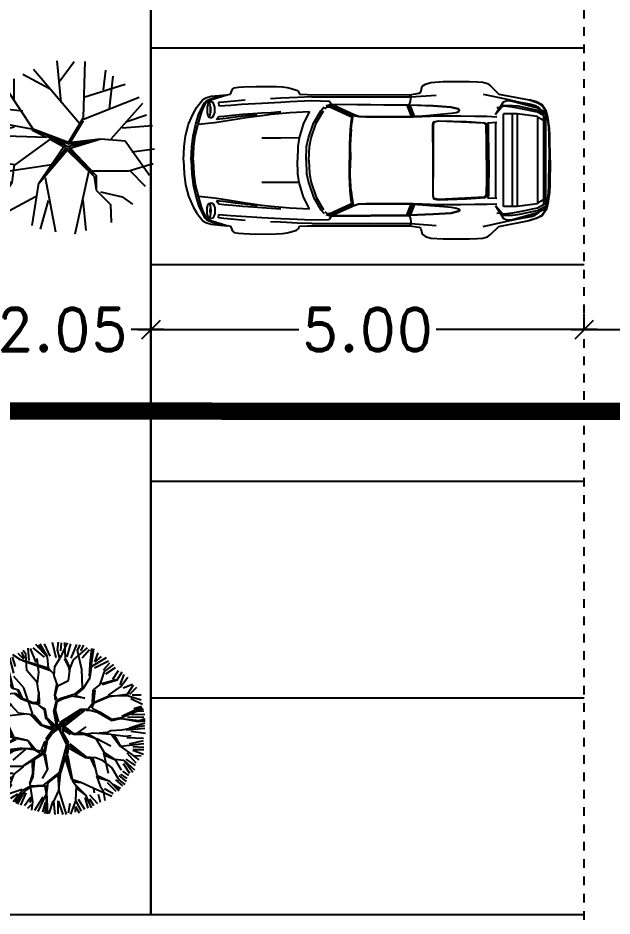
# Model space of a CAD drawing. Header units: millimetres. Extents: x 1590 to 1932, y -48 to 167.
# Drawn here: x 1666.25 to 1673.11, y 62.83 to 73.19 of the extents above; entities that cross this region are included whole.
import ezdxf

# ---------------------------------------------------------------- set-up
doc = ezdxf.new("R2010")
doc.units = ezdxf.units.MM
doc.header["$LTSCALE"] = 0.1
doc.header["$MEASUREMENT"] = 0
doc.header["$PDMODE"] = 35
doc.header["$PDSIZE"] = 0.75
doc.linetypes.add('DASHED', pattern=[0.75, 0.5, -0.25])
doc.layers.get('0').update_dxf_attribs({"linetype": 'CONTINUOUS'})
doc.layers.get('DEFPOINTS').update_dxf_attribs({"linetype": 'CONTINUOUS'})
for name, color, linetype in [('C-PRKG-CARS', 1, 'CONTINUOUS'), ('CableadoSWACCESO', 26, 'CONTINUOUS'), ('CALLES', 3, 'CONTINUOUS'), ('L-SITE-TREE', 6, 'CONTINUOUS'), ('PARED', 4, 'CONTINUOUS'), ('PAREDES', 3, 'CONTINUOUS')]:
    doc.layers.add(name, color=color, linetype=linetype)
doc.styles.add('ROMAND', font='romand.shx')
doc.dimstyles.new('URBA', dxfattribs={"dimtxt": 20, "dimasz": 0.5, "dimexe": 1.25, "dimexo": 0.63, "dimgap": 0.63, "dimtad": 0, "dimtih": 1, "dimtoh": 1, "dimzin": 1, "dimdsep": 46, "dimtxsty": 'ROMAND', "dimcen": 2.5, "dimclrd": 1, "dimclre": 1, "dimclrt": 3, "dimadec": 0, "dimazin": 0, "dimtfac": 1, "dimtmove": 0, "dimatfit": 3, "dimfxl": 1, "dimtvp": 1, "dimtolj": 1, "dimtzin": 1, "dimarcsym": 0})

# ---------------------------------------------------------------- blocks, each defined once
blk = doc.blocks.new('02PCAR09')
at = {"color": 0, "linetype": 'ByBlock'}
for p, q in [((-139.39, 33.77), (-143.26, 30.05)), ((-138.14, 34.83), (-139.39, 33.77)), ((-136.04, 35.43), (-138.14, 34.83)), ((-133.57, 35.58), (-136.04, 35.43)), ((-129.86, 35.7), (-133.57, 35.58)), ((-117.88, 35.7), (-129.86, 35.7)), ((-112.33, 35.34), (-117.88, 35.7)), ((-109.85, 34.59), (-112.33, 35.34)), ((-108.47, 33.6), (-109.85, 34.59)), ((-107.73, 30.95), (-108.47, 33.6)), ((-47.09, 33.02), (-48.85, 32.53)), ((-44.85, 33.29), (-47.09, 33.02)), ((-42.26, 33.45), (-44.85, 33.29)), ((-32.75, 33.53), (-42.26, 33.45)), ((-27.18, 33.31), (-32.75, 33.53)), ((-24.96, 33.14), (-27.18, 33.31)), ((-22.98, 32.83), (-24.96, 33.14)), ((-22.13, 32.24), (-22.98, 32.83)), ((-143.26, 30.05), (-157.04, 27.42)), ((-136.16, 30.07), (-146.25, 27.9)), ((-103.18, 28.82), (-114.79, 29.59)), ((-107, 30.43), (-107.73, 30.95)), ((-102.8, 29.76), (-107, 30.43)), ((-103.18, 28.82), (-102.8, 29.76)), ((-58.2, 28.79), (-103.18, 28.82)), ((-103.18, 28.09), (-103.18, 28.82)), ((-56.22, 29.83), (-102.8, 29.76)), ((-58.2, 28.77), (-51.78, 28.55)), ((-52.64, 29.95), (-56.22, 29.83)), ((-52.16, 31.23), (-52.64, 29.95)), ((-51.29, 31.76), (-52.16, 31.23)), ((-48.85, 32.53), (-51.29, 31.76)), ((-21.22, 30), (-22.13, 32.24)), ((-19.65, 29.66), (-21.22, 30)), ((-12.48, 29.04), (-19.65, 29.78)), ((-12.79, 27.56), (-19.65, 29.66)), ((-13.04, 28.18), (-17.96, 29.55)), ((-10.14, 28.29), (-12.48, 29.04)), ((-164.79, 22.49), (-162.98, 25.22)), ((-162.81, 24.98), (-164.42, 22.49)), ((-162.98, 25.22), (-160.29, 26.5)), ((-160.49, 26.23), (-162.81, 24.98)), ((-159.78, 24.91), (-161.5, 23.73)), ((-149.39, 26.87), (-160.88, 23.8)), ((-151.85, 24.65), (-160.77, 22.81)), ((-157.04, 27.42), (-160.49, 26.23)), ((-160.29, 26.5), (-157.04, 27.42)), ((-157.91, 25.53), (-159.78, 24.91)), ((-157.91, 25.01), (-159.78, 24.24)), ((-152.81, 26.43), (-157.91, 25.53)), ((-153.83, 25.85), (-157.91, 25.01)), ((-153.47, 26.28), (-153.83, 25.85)), ((-146.25, 27.9), (-152.81, 26.43)), ((-149.51, 24.91), (-151.85, 24.65)), ((-145.43, 25.03), (-149.51, 24.91)), ((-149.51, 24.04), (-145.43, 24.53)), ((-147.04, 27.13), (-149.39, 26.87)), ((-145.43, 26.52), (-147.04, 27.13)), ((-141.73, 20.71), (-145.43, 26.52)), ((-145.43, 25.03), (-141.73, 20.73)), ((-145.43, 24.53), (-145.43, 25.03)), ((-121.6, 24.01), (-113.44, 24.57)), ((-121.58, 24.14), (-113.44, 24.69)), ((-113.44, 24.69), (-102.68, 25.08)), ((-113.44, 24.57), (-102.68, 24.96)), ((-104.9, 20.03), (-102.9, 24.96)), ((-104.22, 19.99), (-102.17, 24.96)), ((-101.45, 24.96), (-103.47, 19.98)), ((-103.06, 26.7), (-103.18, 28.09)), ((-102.68, 25.44), (-103.06, 26.7)), ((-67.1, 25.44), (-102.68, 25.06)), ((-102.68, 25.08), (-102.68, 25.44)), ((-102.68, 24.94), (-67.65, 25.32)), ((-102.68, 25.06), (-102.68, 24.94)), ((-77.45, 20.66), (-68.24, 24.88)), ((-67.39, 24.89), (-76.59, 20.66)), ((-76.17, 20.52), (-66.86, 24.77)), ((-66.42, 25.2), (-67.39, 24.89)), ((-67.1, 25.46), (-66.11, 26.89)), ((-67.1, 25.54), (-67.1, 25.54)), ((-64.81, 24.72), (-67.1, 25.46)), ((-66.86, 24.77), (-65.78, 24.81)), ((-58.32, 27.06), (-66.11, 26.89)), ((-65.78, 24.81), (-64.81, 24.72)), ((-48.2, 26.63), (-58.32, 27.06)), ((-51.78, 28.55), (-44.15, 28.14)), ((-44.15, 26.41), (-48.2, 26.63)), ((-44.15, 28.14), (-39.54, 27.93)), ((-35.6, 25.95), (-44.15, 26.41)), ((-26.33, 25.46), (-35.6, 25.95)), ((-28.03, 27.35), (-18.29, 26.45)), ((-21.41, 25.08), (-26.33, 25.46)), ((-16.03, 24.72), (-21.41, 25.08)), ((-18.29, 26.45), (-15.88, 26.19)), ((-15.88, 26.19), (-16.03, 24.72)), ((-14.12, 24.14), (-13.76, 25.41)), ((-13.76, 25.41), (-13.28, 26.26)), ((-13.28, 26.26), (-12.67, 26.55)), ((-10.59, 27.09), (-13.04, 28.18)), ((-10.26, 26.19), (-12.79, 27.56)), ((-12.67, 26.55), (-11.49, 26.19)), ((-12.22, 24.26), (-12.07, 25.22)), ((-12.07, 25.22), (-11.81, 25.93)), ((-11.81, 25.93), (-11.49, 26.19)), ((-11.49, 26.19), (-11.18, 25.93)), ((-11.18, 25.93), (-10.93, 25.22)), ((-10.93, 25.22), (-10.74, 24.13)), ((-9.43, 26.13), (-10.59, 27.09)), ((-8.9, 23.63), (-10.26, 26.19)), ((-8.78, 27.56), (-10.14, 28.29)), ((-6.9, 21.08), (-9.43, 26.13)), ((-5.94, 24.09), (-8.78, 27.56)), ((-165.56, 19.69), (-164.79, 22.49)), ((-164.42, 22.49), (-165.19, 19.69)), ((-163.6, 22.32), (-164.59, 21.21)), ((-163.6, 21.32), (-164.59, 20.71)), ((-164.59, -21.21), (-164.59, 21.21)), ((-160.88, 23.8), (-163.6, 22.32)), ((-160.77, 22.81), (-163.6, 21.32)), ((-163.6, 20.33), (-160.77, 21.82)), ((-161.5, 23.73), (-161.74, 23.33)), ((-160.77, 21.82), (-151.85, 23.66)), ((-160.77, 19.82), (-151.61, 21.07)), ((-159.78, 24.24), (-160.17, 23.99)), ((-151.85, 23.66), (-149.51, 24.04)), ((-151.61, 21.07), (-151.61, -21.07)), ((-151.61, 21.07), (-145.43, 21.07)), ((-149.26, 21.07), (-149.26, -21.19)), ((-145.43, -21.07), (-145.43, 21.07)), ((-142.39, 24.02), (-143.85, 23.95)), ((-125.42, 22.45), (-125.37, 22.96)), ((-125.08, 22.11), (-125.42, 22.45)), ((-125.37, 22.96), (-124.86, 23.34)), ((-125.15, 22.43), (-125.13, 22.84)), ((-124.89, 22.11), (-125.15, 22.43)), ((-125.13, 22.84), (-124.69, 23.22)), ((-124.01, 21.73), (-125.08, 22.11)), ((-123.84, 21.73), (-124.89, 22.11)), ((-124.86, 23.34), (-121.58, 24.14)), ((-124.69, 23.22), (-121.6, 24.01)), ((-121.62, 21.38), (-124.01, 21.73)), ((-121.62, 21.38), (-123.84, 21.73)), ((-118.22, 21.03), (-121.62, 21.38)), ((-112.19, 20.51), (-118.22, 21.03)), ((-108.37, 20.23), (-112.19, 20.51)), ((-78.74, 20.2), (-77.45, 20.66)), ((-77.21, 20.44), (-77.89, 20.2)), ((-76.59, 20.66), (-77.21, 20.44)), ((-76.71, 20.25), (-76.17, 20.52)), ((-66.4, 24.24), (-75.65, 20.03)), ((-65.14, 24.16), (-66.4, 24.24)), ((-64.13, 23.29), (-65.14, 24.16)), ((-62.4, 22.49), (-63.89, 24.21)), ((-60.22, 16.82), (-63.6, 22.49)), ((-58.97, 16.82), (-62.4, 22.49)), ((-57.13, 22.11), (-54.53, 16.8)), ((-48.2, 21.63), (-57.13, 22.11)), ((-39.78, 20.85), (-48.2, 21.63)), ((-39.78, 21.75), (-44.12, 22.11)), ((-35.6, 21.46), (-39.78, 21.75)), ((-35.6, 20.37), (-39.78, 20.85)), ((-31.38, 21.21), (-35.6, 21.46)), ((-33.48, 20.69), (-27.45, 19.99)), ((-26.79, 20.88), (-31.38, 21.21)), ((-22.2, 20.45), (-26.79, 20.88)), ((-18.2, 20.06), (-22.2, 20.45)), ((-14.22, 22.91), (-14.12, 24.14)), ((-14.12, 21.68), (-14.22, 22.91)), ((-13.76, 20.44), (-14.12, 21.68)), ((-13.28, 19.65), (-13.76, 20.44)), ((-12.31, 22.86), (-12.22, 24.26)), ((-12.24, 21.56), (-12.31, 22.86)), ((-12.04, 22.86), (-12.24, 21.56)), ((-12.07, 20.57), (-12.24, 21.58)), ((-12.22, 24.26), (-12.04, 22.86)), ((-11.81, 19.84), (-12.07, 20.57)), ((-10.93, 20.51), (-11.18, 19.81)), ((-10.74, 21.58), (-10.93, 20.51)), ((-10.74, 24.13), (-10.69, 22.86)), ((-10.69, 22.86), (-10.74, 21.58)), ((-7.91, 21.15), (-8.9, 23.63)), ((-6.56, 16.32), (-7.91, 21.15)), ((-5.57, 16.32), (-6.9, 21.08)), ((-4.27, 21.14), (-5.94, 24.09)), ((-2.17, 16.31), (-4.27, 21.14)), ((-166.21, 14.44), (-165.56, 19.69)), ((-165.19, 19.69), (-165.8, 14.82)), ((-163.6, 20.33), (-163.6, -20.33)), ((-163.6, 18.05), (-160.88, 19.53)), ((-160.77, 19.82), (-160.77, -19.82)), ((-137.77, 19.96), (-142.39, 19.75)), ((-138.14, 17.06), (-142.38, 17.26)), ((-141.73, 17.26), (-141.73, -17.16)), ((-138.57, 15.9), (-138.14, 17.06)), ((-137.51, 16.58), (-137.9, 15.9)), ((-132.34, 20.03), (-137.77, 19.96)), ((-136.98, 17.01), (-137.51, 16.58)), ((-137.48, 15.78), (-137.08, 16.44)), ((-137.08, 16.44), (-136.55, 16.78)), ((-128.55, 17.52), (-136.98, 17.01)), ((-136.55, 16.78), (-115.95, 17.82)), ((-126.04, 20.1), (-132.34, 20.03)), ((-115.76, 17.94), (-128.55, 17.52)), ((-115.78, 20.11), (-126.04, 20.1)), ((-115.95, 17.82), (-113.73, 17.36)), ((-108.37, 19.87), (-115.78, 20.11)), ((-113.56, 17.48), (-115.76, 17.94)), ((-113.73, 17.36), (-113.35, 15.95)), ((-113.2, 16.07), (-113.56, 17.48)), ((-104.22, 19.99), (-108.37, 20.23)), ((-104.27, 19.73), (-108.37, 19.87)), ((-99.56, 19.65), (-104.27, 19.73)), ((-99.52, 19.84), (-104.22, 19.99)), ((-87.11, 19.64), (-99.56, 19.65)), ((-87.11, 19.87), (-99.52, 19.84)), ((-82.86, 19.87), (-87.11, 19.87)), ((-82.86, 19.72), (-87.11, 19.64)), ((-79.67, 19.98), (-82.86, 19.87)), ((-79.63, 19.86), (-82.86, 19.72)), ((-79.67, 19.96), (-78.74, 20.2)), ((-77.89, 20.2), (-79.63, 19.86)), ((-76.95, 19.52), (-76.71, 20.25)), ((-76.73, 18.37), (-76.95, 19.52)), ((-76.42, 16.82), (-76.73, 18.37)), ((-76.22, 19.69), (-76.44, 19.24)), ((-76.44, 19.24), (-76.15, 18.22)), ((-76.1, 14.07), (-76.42, 16.82)), ((-75.65, 20.03), (-76.22, 19.69)), ((-76.15, 18.22), (-75.93, 16.82)), ((-75.93, 16.82), (-75.72, 13.98)), ((-60.22, 16.82), (-60.22, 16.82)), ((-58, 10.14), (-60.22, 16.82)), ((-56.75, 10.14), (-58.97, 16.82)), ((-54.53, 16.8), (-52.55, 10.14)), ((-28.21, 19.38), (-35.6, 20.37)), ((-24.62, 18.78), (-28.21, 19.38)), ((-27.45, 19.99), (-23.36, 19.5)), ((-17.01, 17.6), (-24.62, 18.78)), ((-23.36, 19.5), (-19.12, 18.97)), ((-19.12, 18.97), (-14.89, 18.51)), ((-16, 19.87), (-18.2, 20.06)), ((-13.95, 17.11), (-17.01, 17.6)), ((-14.89, 18.51), (-16, 19.87)), ((-6.56, 16.32), (-13.95, 17.11)), ((-12.67, 19.33), (-13.28, 19.65)), ((-11.49, 19.6), (-12.67, 19.33)), ((-11.49, 19.6), (-11.81, 19.84)), ((-11.18, 19.81), (-11.49, 19.6)), ((-5.26, 11.13), (-6.56, 16.32)), ((-4.27, 11.13), (-5.57, 16.32)), ((-166.35, 11.22), (-166.21, 14.44)), ((-165.8, 14.82), (-165.94, 11.59)), ((-138.66, 0), (-138.57, 15.9)), ((-137.9, 15.9), (-138.04, 8.28)), ((-137.56, 8.16), (-137.48, 15.78)), ((-113.4, -0.02), (-113.2, 16.07)), ((-113.35, 15.95), (-113.4, 0.02)), ((-76.1, 14.07), (-75.74, 7.15)), ((-75.72, 13.98), (-75.43, 7.15)), ((-0.87, 11.13), (-2.17, 16.31)), ((-166.57, 0.02), (-166.35, 11.22)), ((-165.94, 11.59), (-166.08, 0)), ((-138.04, 8.28), (-138.04, 0)), ((-137.56, 0), (-137.56, 8.16)), ((-57.13, 6.18), (-58, 10.14)), ((-55.9, 6.18), (-56.75, 10.14)), ((-52.55, 10.14), (-44.12, 10.09)), ((-52.55, 10.14), (-51.92, 6.18)), ((-44.12, 10.09), (-35.6, 10.09)), ((-4.7, 6.2), (-5.26, 11.13)), ((-3.7, 6.2), (-4.27, 11.13)), ((-0.31, 6.18), (-0.87, 11.13)), ((-75.74, 7.15), (-75.77, 0)), ((-75.43, 7.15), (-75.4, 0)), ((-56.89, 0), (-57.13, 6.18)), ((-55.64, 0), (-55.9, 6.18)), ((-51.92, 6.18), (-51.68, 0)), ((-4.39, 0), (-4.7, 6.2)), ((-3.4, 0), (-3.7, 6.2)), ((0, 0), (-0.31, 6.18)), ((-165.94, -11.59), (-166.08, 0)), ((-138.66, 0), (-138.57, -15.9)), ((-138.04, -8.28), (-138.04, 0)), ((-137.56, 0), (-137.56, -8.16)), ((-113.4, 0.02), (-113.2, -16.07)), ((-75.74, -7.15), (-75.77, 0)), ((-75.43, -7.15), (-75.4, 0)), ((-56.89, 0), (-57.13, -6.18)), ((-55.64, 0), (-55.9, -6.18)), ((-51.92, -6.18), (-51.68, 0)), ((-4.39, 0), (-4.7, -6.2)), ((-3.4, 0), (-3.7, -6.2)), ((0, 0), (-0.31, -6.18)), ((-166.57, -0.02), (-166.35, -11.22)), ((-113.35, -15.95), (-113.4, -0.02)), ((-76.1, -14.07), (-75.74, -7.15)), ((-75.72, -13.98), (-75.43, -7.15)), ((-57.13, -6.18), (-58, -10.14)), ((-55.9, -6.18), (-56.75, -10.14)), ((-52.55, -10.14), (-51.92, -6.18)), ((-4.7, -6.2), (-5.26, -11.13)), ((-3.7, -6.2), (-4.27, -11.13)), ((-0.31, -6.18), (-0.87, -11.13)), ((-166.35, -11.22), (-166.21, -14.44)), ((-165.8, -14.82), (-165.94, -11.59)), ((-137.9, -15.9), (-138.04, -8.28)), ((-137.56, -8.16), (-137.48, -15.78)), ((-58, -10.14), (-60.22, -16.82)), ((-56.75, -10.14), (-58.97, -16.82)), ((-54.53, -16.8), (-52.55, -10.14)), ((-52.55, -10.14), (-44.12, -10.09)), ((-44.12, -10.09), (-35.6, -10.09)), ((-5.26, -11.13), (-6.56, -16.32)), ((-4.27, -11.13), (-5.57, -16.32)), ((-0.87, -11.13), (-2.17, -16.31)), ((-166.21, -14.44), (-165.56, -19.69)), ((-165.19, -19.69), (-165.8, -14.82)), ((-138.57, -15.9), (-138.14, -17.06)), ((-137.51, -16.58), (-137.9, -15.9)), ((-137.48, -15.78), (-137.08, -16.44)), ((-113.73, -17.36), (-113.35, -15.95)), ((-113.2, -16.07), (-113.56, -17.48)), ((-76.1, -14.07), (-76.42, -16.82)), ((-75.93, -16.82), (-75.72, -13.98)), ((-2.17, -16.31), (-4.27, -21.14)), ((-165.56, -19.69), (-164.79, -22.49)), ((-164.42, -22.49), (-165.19, -19.69)), ((-163.6, -18.05), (-160.88, -19.53)), ((-163.6, -20.33), (-160.77, -21.82)), ((-160.77, -19.82), (-151.61, -21.07)), ((-137.77, -19.96), (-142.39, -19.75)), ((-138.14, -17.06), (-142.38, -17.26)), ((-132.34, -20.03), (-137.77, -19.96)), ((-136.98, -17.01), (-137.51, -16.58)), ((-137.08, -16.44), (-136.55, -16.78)), ((-128.55, -17.52), (-136.98, -17.01)), ((-136.55, -16.78), (-115.95, -17.82)), ((-126.04, -20.1), (-132.34, -20.03)), ((-115.76, -17.94), (-128.55, -17.52)), ((-115.78, -20.11), (-126.04, -20.1)), ((-115.95, -17.82), (-113.73, -17.36)), ((-108.37, -19.87), (-115.78, -20.11)), ((-113.56, -17.48), (-115.76, -17.94)), ((-108.37, -20.23), (-112.19, -20.51)), ((-104.27, -19.73), (-108.37, -19.87)), ((-104.22, -19.99), (-108.37, -20.23)), ((-104.9, -20.03), (-102.9, -24.96)), ((-99.56, -19.65), (-104.27, -19.73)), ((-99.52, -19.84), (-104.22, -19.99)), ((-104.22, -19.99), (-102.17, -24.96)), ((-101.45, -24.96), (-103.47, -19.98)), ((-87.11, -19.64), (-99.56, -19.65)), ((-87.11, -19.87), (-99.52, -19.84)), ((-82.86, -19.72), (-87.11, -19.64)), ((-82.86, -19.87), (-87.11, -19.87)), ((-79.63, -19.86), (-82.86, -19.72)), ((-79.67, -19.98), (-82.86, -19.87)), ((-79.67, -19.96), (-78.74, -20.2)), ((-77.89, -20.2), (-79.63, -19.86)), ((-78.74, -20.2), (-77.45, -20.66)), ((-77.21, -20.44), (-77.89, -20.2)), ((-76.73, -18.37), (-76.95, -19.52)), ((-76.95, -19.52), (-76.71, -20.25)), ((-76.42, -16.82), (-76.73, -18.37)), ((-76.71, -20.25), (-76.17, -20.52)), ((-76.44, -19.24), (-76.15, -18.22)), ((-76.22, -19.69), (-76.44, -19.24)), ((-75.65, -20.03), (-76.22, -19.69)), ((-76.15, -18.22), (-75.93, -16.82)), ((-66.4, -24.24), (-75.65, -20.03)), ((-60.22, -16.82), (-63.6, -22.49)), ((-58.97, -16.82), (-62.4, -22.49)), ((-60.22, -16.82), (-60.22, -16.82)), ((-57.13, -22.11), (-54.53, -16.8)), ((-35.6, -20.37), (-39.78, -20.85)), ((-28.21, -19.38), (-35.6, -20.37)), ((-33.48, -20.69), (-27.45, -19.99)), ((-24.62, -18.78), (-28.21, -19.38)), ((-27.45, -19.99), (-23.36, -19.5)), ((-17.01, -17.6), (-24.62, -18.78)), ((-23.36, -19.5), (-19.12, -18.97)), ((-18.2, -20.06), (-22.2, -20.45)), ((-19.12, -18.97), (-14.89, -18.51)), ((-16, -19.87), (-18.2, -20.06)), ((-13.95, -17.11), (-17.01, -17.6)), ((-14.89, -18.51), (-16, -19.87)), ((-6.56, -16.32), (-13.95, -17.11)), ((-13.28, -19.65), (-13.76, -20.44)), ((-12.67, -19.33), (-13.28, -19.65)), ((-11.49, -19.6), (-12.67, -19.33)), ((-11.81, -19.84), (-12.07, -20.57)), ((-11.49, -19.6), (-11.81, -19.84)), ((-11.18, -19.81), (-11.49, -19.6)), ((-10.93, -20.51), (-11.18, -19.81)), ((-6.56, -16.32), (-7.91, -21.15)), ((-5.57, -16.32), (-6.9, -21.08)), ((-164.79, -22.49), (-162.98, -25.22)), ((-163.6, -21.32), (-164.59, -20.71)), ((-163.6, -22.32), (-164.59, -21.21)), ((-162.81, -24.98), (-164.42, -22.49)), ((-160.77, -22.81), (-163.6, -21.32)), ((-160.88, -23.8), (-163.6, -22.32)), ((-161.5, -23.73), (-161.74, -23.33)), ((-159.78, -24.91), (-161.5, -23.73)), ((-149.39, -26.87), (-160.88, -23.8)), ((-160.77, -21.82), (-151.85, -23.66)), ((-151.85, -24.65), (-160.77, -22.81)), ((-159.78, -24.24), (-160.17, -23.99)), ((-157.91, -25.01), (-159.78, -24.24)), ((-151.85, -23.66), (-149.51, -24.04)), ((-151.61, -21.07), (-145.43, -21.07)), ((-149.51, -24.04), (-145.43, -24.53)), ((-141.73, -20.71), (-145.43, -26.52)), ((-145.43, -25.03), (-141.73, -20.73)), ((-142.39, -24.02), (-143.85, -23.95)), ((-125.08, -22.11), (-125.42, -22.45)), ((-125.42, -22.45), (-125.37, -22.96)), ((-125.37, -22.96), (-124.86, -23.34)), ((-124.89, -22.11), (-125.15, -22.43)), ((-125.15, -22.43), (-125.13, -22.84)), ((-125.13, -22.84), (-124.69, -23.22)), ((-124.01, -21.73), (-125.08, -22.11)), ((-123.84, -21.73), (-124.89, -22.11)), ((-124.86, -23.34), (-121.58, -24.14)), ((-124.69, -23.22), (-121.6, -24.01)), ((-121.62, -21.38), (-124.01, -21.73)), ((-121.62, -21.38), (-123.84, -21.73)), ((-118.22, -21.03), (-121.62, -21.38)), ((-121.6, -24.01), (-113.44, -24.57)), ((-121.58, -24.14), (-113.44, -24.69)), ((-112.19, -20.51), (-118.22, -21.03)), ((-77.45, -20.66), (-68.24, -24.88)), ((-76.59, -20.66), (-77.21, -20.44)), ((-67.39, -24.89), (-76.59, -20.66)), ((-76.17, -20.52), (-66.86, -24.77)), ((-65.14, -24.16), (-66.4, -24.24)), ((-64.13, -23.29), (-65.14, -24.16)), ((-62.4, -22.49), (-63.89, -24.21)), ((-48.2, -21.63), (-57.13, -22.11)), ((-39.78, -20.85), (-48.2, -21.63)), ((-39.78, -21.75), (-44.12, -22.11)), ((-35.6, -21.46), (-39.78, -21.75)), ((-31.38, -21.21), (-35.6, -21.46)), ((-26.79, -20.88), (-31.38, -21.21)), ((-22.2, -20.45), (-26.79, -20.88)), ((-14.12, -21.68), (-14.22, -22.91)), ((-14.22, -22.91), (-14.12, -24.14)), ((-13.76, -20.44), (-14.12, -21.68)), ((-14.12, -24.14), (-13.76, -25.41)), ((-12.24, -21.56), (-12.31, -22.86)), ((-12.31, -22.86), (-12.22, -24.26)), ((-12.07, -20.57), (-12.24, -21.58)), ((-12.04, -22.86), (-12.24, -21.56)), ((-12.22, -24.26), (-12.04, -22.86)), ((-12.22, -24.26), (-12.07, -25.22)), ((-10.74, -21.58), (-10.93, -20.51)), ((-10.93, -25.22), (-10.74, -24.13)), ((-10.69, -22.86), (-10.74, -21.58)), ((-10.74, -24.13), (-10.69, -22.86)), ((-8.9, -23.63), (-10.26, -26.19)), ((-6.9, -21.08), (-9.43, -26.13)), ((-7.91, -21.15), (-8.9, -23.63)), ((-5.94, -24.09), (-8.78, -27.56)), ((-4.27, -21.14), (-5.94, -24.09)), ((-162.98, -25.22), (-160.29, -26.5)), ((-160.49, -26.23), (-162.81, -24.98)), ((-157.04, -27.42), (-160.49, -26.23)), ((-160.29, -26.5), (-157.04, -27.42)), ((-157.91, -25.53), (-159.78, -24.91)), ((-153.83, -25.85), (-157.91, -25.01)), ((-152.81, -26.43), (-157.91, -25.53)), ((-143.26, -30.05), (-157.04, -27.42)), ((-153.47, -26.28), (-153.83, -25.85)), ((-146.25, -27.9), (-152.81, -26.43)), ((-149.51, -24.91), (-151.85, -24.65)), ((-145.43, -25.03), (-149.51, -24.91)), ((-147.04, -27.13), (-149.39, -26.87)), ((-145.43, -26.52), (-147.04, -27.13)), ((-136.16, -30.07), (-146.25, -27.9)), ((-145.43, -24.53), (-145.43, -25.03)), ((-113.44, -24.57), (-102.68, -24.96)), ((-113.44, -24.69), (-102.68, -25.08)), ((-103.06, -26.7), (-103.18, -28.09)), ((-103.18, -28.09), (-103.18, -28.82)), ((-102.68, -25.44), (-103.06, -26.7)), ((-102.68, -25.06), (-102.68, -24.94)), ((-102.68, -24.94), (-67.65, -25.32)), ((-67.1, -25.44), (-102.68, -25.06)), ((-102.68, -25.08), (-102.68, -25.44)), ((-66.42, -25.2), (-67.39, -24.89)), ((-64.81, -24.72), (-67.1, -25.46)), ((-67.1, -25.46), (-66.11, -26.89)), ((-67.1, -25.54), (-67.1, -25.54)), ((-66.86, -24.77), (-65.78, -24.81)), ((-58.32, -27.06), (-66.11, -26.89)), ((-65.78, -24.81), (-64.81, -24.72)), ((-48.2, -26.63), (-58.32, -27.06)), ((-58.2, -28.77), (-51.78, -28.55)), ((-51.78, -28.55), (-44.15, -28.14)), ((-44.15, -26.41), (-48.2, -26.63)), ((-35.6, -25.95), (-44.15, -26.41)), ((-44.15, -28.14), (-39.54, -27.93)), ((-26.33, -25.46), (-35.6, -25.95)), ((-28.03, -27.35), (-18.29, -26.45)), ((-21.41, -25.08), (-26.33, -25.46)), ((-16.03, -24.72), (-21.41, -25.08)), ((-12.79, -27.56), (-19.65, -29.66)), ((-18.29, -26.45), (-15.88, -26.19)), ((-13.04, -28.18), (-17.96, -29.55)), ((-15.88, -26.19), (-16.03, -24.72)), ((-13.76, -25.41), (-13.28, -26.26)), ((-13.28, -26.26), (-12.67, -26.55)), ((-10.59, -27.09), (-13.04, -28.18)), ((-10.26, -26.19), (-12.79, -27.56)), ((-12.67, -26.55), (-11.49, -26.19)), ((-10.14, -28.29), (-12.48, -29.04)), ((-12.07, -25.22), (-11.81, -25.93)), ((-11.81, -25.93), (-11.49, -26.19)), ((-11.49, -26.19), (-11.18, -25.93)), ((-11.18, -25.93), (-10.93, -25.22)), ((-9.43, -26.13), (-10.59, -27.09)), ((-8.78, -27.56), (-10.14, -28.29)), ((-139.39, -33.77), (-143.26, -30.05)), ((-103.18, -28.82), (-114.79, -29.59)), ((-107.73, -30.95), (-108.47, -33.6)), ((-107, -30.43), (-107.73, -30.95)), ((-102.8, -29.76), (-107, -30.43)), ((-58.2, -28.79), (-103.18, -28.82)), ((-103.18, -28.82), (-102.8, -29.76)), ((-56.22, -29.83), (-102.8, -29.76)), ((-52.64, -29.95), (-56.22, -29.83)), ((-52.16, -31.23), (-52.64, -29.95)), ((-51.29, -31.76), (-52.16, -31.23)), ((-48.85, -32.53), (-51.29, -31.76)), ((-47.09, -33.02), (-48.85, -32.53)), ((-22.13, -32.24), (-22.98, -32.83)), ((-21.22, -30), (-22.13, -32.24)), ((-19.65, -29.66), (-21.22, -30)), ((-12.48, -29.04), (-19.65, -29.78)), ((-138.14, -34.83), (-139.39, -33.77)), ((-136.04, -35.43), (-138.14, -34.83)), ((-133.57, -35.58), (-136.04, -35.43)), ((-129.86, -35.7), (-133.57, -35.58)), ((-117.88, -35.7), (-129.86, -35.7)), ((-112.33, -35.34), (-117.88, -35.7)), ((-109.85, -34.59), (-112.33, -35.34)), ((-108.47, -33.6), (-109.85, -34.59)), ((-44.85, -33.29), (-47.09, -33.02)), ((-42.26, -33.45), (-44.85, -33.29)), ((-32.75, -33.53), (-42.26, -33.45)), ((-27.18, -33.31), (-32.75, -33.53)), ((-24.96, -33.14), (-27.18, -33.31)), ((-22.98, -32.83), (-24.96, -33.14))]:
    blk.add_line(p, q, dxfattribs=at)
blk = doc.blocks.new('02PTRX04')
at = {"color": 0, "linetype": 'ByBlock'}
for p, q in [((-0.1575, 0.4268), (-0.1641, 0.4744)), ((-0.1439, 0.4739), (-0.0961, 0.3981)), ((-0.08, 0.384), (-0.1276, 0.4828)), ((-0.0986, 0.4864), (-0.0833, 0.4309)), ((-0.08, 0.4506), (-0.0866, 0.4934)), ((-0.08, 0.4934), (-0.076, 0.4528)), ((-0.0778, 0.3731), (-0.0716, 0.4956)), ((-0.0394, 0.4228), (-0.0628, 0.4934)), ((-0.0373, 0.4246), (-0.0285, 0.5)), ((-0.0103, 0.4207), (0.0175, 0.4991)), ((-0.0103, 0.4966), (-0.0103, 0.4207)), ((-0.0051, 0.3603), (0.0359, 0.5)), ((0.0503, 0.489), (0.0605, 0.4335)), ((0.0896, 0.4206), (0.0615, 0.4978)), ((0.0908, 0.4536), (0.1111, 0.489)), ((0.0908, 0.4864), (0.0908, 0.4536)), ((0.0918, 0.4228), (0.124, 0.4806)), ((0.1437, 0.4714), (0.1086, 0.4134)), ((-0.2157, 0.3603), (-0.269, 0.4268)), ((-0.2606, 0.4268), (-0.2175, 0.3712)), ((-0.2175, 0.3712), (-0.2519, 0.4356)), ((-0.2047, 0.3646), (-0.2456, 0.44)), ((-0.2249, 0.4462), (-0.1946, 0.3754)), ((-0.2045, 0.4485), (-0.1668, 0.3981)), ((-0.1844, 0.4638), (-0.1643, 0.4411)), ((-0.1619, 0.4056), (-0.1747, 0.4312)), ((-0.1725, 0.3215), (-0.1575, 0.4268)), ((-0.0778, 0.3902), (-0.08, 0.4506)), ((-0.0073, 0.3603), (-0.0373, 0.4246)), ((0.094, 0.3347), (0.0896, 0.4206)), ((0.1437, 0.4006), (0.1615, 0.4638)), ((0.1474, 0.3862), (0.1817, 0.4612)), ((0.1717, 0.4083), (0.1944, 0.4485)), ((0.1717, 0.3854), (0.217, 0.436)), ((0.2221, 0.3828), (0.2323, 0.4284)), ((0.2505, 0.3603), (0.2592, 0.4184)), ((-0.2862, 0.3197), (-0.3316, 0.369)), ((-0.3132, 0.3805), (-0.2778, 0.3248)), ((-0.2175, 0.3559), (-0.31, 0.3862)), ((-0.2829, 0.4057), (-0.2424, 0.3805)), ((-0.1681, 0.3409), (-0.2047, 0.3646)), ((-0.0866, 0.3368), (-0.0778, 0.3902)), ((-0.0694, 0.3175), (-0.0778, 0.3731)), ((0.094, 0.3475), (0.1474, 0.3884)), ((0.0958, 0.3347), (0.1474, 0.3862)), ((0.1927, 0.3453), (0.3002, 0.3946)), ((0.1949, 0.3475), (0.1989, 0.3753)), ((0.2575, 0.3502), (0.3079, 0.378)), ((0.2725, 0.3148), (0.3232, 0.3652)), ((-0.2778, 0.2846), (-0.3687, 0.335)), ((-0.3384, 0.3502), (-0.2778, 0.2846)), ((-0.265, 0.2659), (-0.2862, 0.3197)), ((-0.1681, 0.3368), (-0.2157, 0.3603)), ((-0.1725, 0.3215), (-0.1553, 0.2659)), ((-0.1553, 0.2831), (-0.1725, 0.3215)), ((-0.1297, 0.3387), (-0.1681, 0.3409)), ((-0.0972, 0.3325), (-0.1681, 0.3368)), ((-0.0866, 0.3368), (-0.1297, 0.3387)), ((-0.0029, 0.2571), (-0.0972, 0.3325)), ((-0.08, 0.3431), (-0.0778, 0.3281)), ((0.0037, 0.2593), (-0.0694, 0.3175)), ((-0.0113, 0.2721), (-0.0051, 0.3581)), ((0.0015, 0.2637), (-0.0073, 0.3603)), ((0.0724, 0.3043), (0.094, 0.3347)), ((0.0746, 0.2981), (0.1218, 0.3131)), ((0.0808, 0.3109), (0.124, 0.3153)), ((0.1218, 0.3131), (0.1927, 0.3453)), ((0.2121, 0.2765), (0.2333, 0.3368)), ((0.2333, 0.3368), (0.2505, 0.3603)), ((0.287, 0.3065), (0.3408, 0.3624)), ((0.3064, 0.3281), (0.3452, 0.3559)), ((0.3064, 0.3237), (0.3495, 0.3475)), ((0.3206, 0.2996), (0.3611, 0.335)), ((0.3408, 0.3003), (0.3751, 0.3259)), ((-0.3509, 0.2227), (-0.4346, 0.2593)), ((-0.3509, 0.2249), (-0.4259, 0.2615)), ((-0.3359, 0.2249), (-0.4197, 0.2699)), ((-0.3285, 0.2313), (-0.3916, 0.297)), ((-0.3078, 0.2637), (-0.3509, 0.2871)), ((-0.269, 0.2637), (-0.3078, 0.2637)), ((-0.2113, 0.2249), (-0.265, 0.2659)), ((-0.1553, 0.2659), (-0.1575, 0.1927)), ((-0.1488, 0.1884), (-0.1553, 0.2831)), ((-0.0716, 0.2377), (-0.1016, 0.2915)), ((0.0337, 0.1606), (0.0037, 0.2593)), ((0.0315, 0.1756), (0.068, 0.2959)), ((0.0443, 0.1562), (0.0724, 0.3043)), ((0.1989, 0.2034), (0.2143, 0.2721)), ((0.2143, 0.2721), (0.287, 0.3065)), ((0.2183, 0.2853), (0.2848, 0.3043)), ((0.253, 0.1434), (0.2788, 0.2616)), ((0.3002, 0.2293), (0.3408, 0.3003)), ((0.3408, 0.2744), (0.3838, 0.3098)), ((0.3509, 0.2667), (0.3863, 0.2919)), ((0.3611, 0.2492), (0.3963, 0.2744)), ((0.366, 0.2061), (0.4013, 0.2616)), ((-0.3588, 0.196), (-0.457, 0.2163)), ((-0.3611, 0.2061), (-0.4471, 0.2364)), ((-0.2157, 0.2227), (-0.3509, 0.2227)), ((-0.1297, 0.1712), (-0.2157, 0.2227)), ((-0.106, 0.1456), (-0.2069, 0.2143)), ((-0.0932, 0.1518), (-0.0738, 0.2355)), ((-0.0844, 0.1496), (-0.0716, 0.2377)), ((0.0381, 0.098), (-0.0029, 0.2571)), ((0.0381, 0.1628), (0.0509, 0.2143)), ((0.1777, 0.1756), (0.2033, 0.2337)), ((0.2399, 0.184), (0.3002, 0.2293)), ((0.3175, 0.18), (0.3539, 0.2445)), ((0.369, 0.1864), (0.4205, 0.2552)), ((0.369, 0.1864), (0.4313, 0.2422)), ((0.3812, 0.1809), (0.4342, 0.2163)), ((-0.4041, 0.1759), (-0.4723, 0.1835)), ((-0.4092, 0.1303), (-0.4698, 0.1682)), ((-0.4109, 0.1821), (-0.4624, 0.2034)), ((-0.3509, 0.1821), (-0.4109, 0.1821)), ((-0.3528, 0.18), (-0.385, 0.1563)), ((-0.269, 0.1346), (-0.3509, 0.1821)), ((-0.2862, 0.1327), (-0.3506, 0.18)), ((-0.2003, 0.124), (-0.2712, 0.1862)), ((-0.0866, 0.1434), (-0.1297, 0.1712)), ((0.0443, 0.1518), (0.0337, 0.1606)), ((0.0509, 0.1152), (0.1474, 0.1712)), ((0.0574, 0.0918), (0.1518, 0.1668)), ((0.1474, 0.1712), (0.1905, 0.1756)), ((0.1518, 0.1668), (0.2077, 0.1712)), ((0.1905, 0.1756), (0.1989, 0.2034)), ((0.2077, 0.1712), (0.2399, 0.184)), ((0.2551, 0.1413), (0.3153, 0.18)), ((0.2572, 0.1563), (0.3175, 0.1821)), ((0.3153, 0.18), (0.369, 0.1864)), ((0.3474, 0.1048), (0.4227, 0.1584)), ((0.3863, 0.143), (0.4393, 0.2011)), ((0.4227, 0.1584), (0.4699, 0.1606)), ((0.4265, 0.1631), (0.4568, 0.1835)), ((-0.399, 0.1), (-0.4873, 0.1303)), ((-0.4, 0.1176), (-0.4796, 0.1542)), ((-0.3592, 0.0875), (-0.4, 0.1176)), ((-0.2604, 0.0596), (-0.3657, 0.1283)), ((-0.2948, 0.1262), (-0.3613, 0.0875)), ((-0.2154, 0.1176), (-0.2948, 0.1262)), ((-0.2196, 0.1241), (-0.2862, 0.1327)), ((-0.2047, 0.1196), (-0.269, 0.1346)), ((-0.1595, 0.1197), (-0.2089, 0.1197)), ((-0.1425, 0.1284), (-0.2047, 0.1196)), ((-0.1382, 0.1284), (-0.1831, 0.0746)), ((-0.1509, 0.1262), (-0.1831, 0.0747)), ((-0.1126, 0.1456), (-0.1425, 0.1284)), ((-0.1104, 0.1368), (-0.1382, 0.1284)), ((-0.1104, 0.1368), (-0.0844, 0.0768)), ((-0.095, 0.1218), (-0.106, 0.1456)), ((-0.0778, 0.068), (-0.0932, 0.1412)), ((-0.0738, 0.0746), (-0.0866, 0.1434)), ((0.0465, 0.0918), (0.0359, 0.1496)), ((0.0509, 0.0918), (0.0443, 0.1518)), ((0.0552, 0.1024), (0.1324, 0.154)), ((0.2078, 0.0617), (0.2551, 0.1413)), ((0.2959, 0.0359), (0.3474, 0.1048)), ((0.3131, 0.0424), (0.3518, 0.109)), ((0.3518, 0.1048), (0.4849, 0.0897)), ((0.4217, 0.128), (0.4823, 0.1507)), ((0.4217, 0.1254), (0.4848, 0.1254)), ((0.4217, 0.1076), (0.4848, 0.1102)), ((-0.3916, 0.0722), (-0.5026, 0.0572)), ((-0.4258, 0.0854), (-0.5011, 0.0768)), ((-0.4967, 0.0854), (-0.4538, 0.0875)), ((-0.3958, 0.0811), (-0.4946, 0.0983)), ((-0.3613, 0.0875), (-0.3958, 0.0811)), ((-0.265, 0.0596), (-0.3681, 0.023)), ((-0.2755, 0.0531), (-0.3098, -0.0392)), ((-0.3012, 0.0897), (-0.2518, 0.064)), ((-0.1831, 0.0746), (-0.265, 0.0596)), ((-0.2625, 0.0531), (-0.1874, 0.0703)), ((-0.0371, 0.0037), (-0.08, 0.064)), ((-0.0416, 0.0187), (-0.0778, 0.068)), ((-0.0394, 0.0274), (-0.0738, 0.0746)), ((-0.0076, 0.0016), (0.0381, 0.098)), ((-0.0076, 0.0016), (0.0465, 0.0918)), ((0.0165, 0.0274), (0.0509, 0.0852)), ((0.1413, 0.0359), (0.2078, 0.0617)), ((0.1649, 0.0359), (0.2101, 0.0617)), ((0.2143, 0.0617), (0.2938, 0.1025)), ((0.3863, 0.0547), (0.4823, 0.0598)), ((0.4013, 0.0926), (0.4823, 0.0722)), ((-0.5053, 0.0274), (-0.3808, 0.0231)), ((-0.3743, 0.0231), (-0.5032, 0.0338)), ((-0.3916, 0.0168), (-0.4975, -0.0008)), ((-0.3681, 0.023), (-0.4219, -0.0329)), ((-0.2648, 0.051), (-0.3056, -0.0371)), ((-0.0456, 0.0102), (-0.1122, -0.0156)), ((-0.0392, 0.0016), (-0.1101, -0.0177)), ((-0.0076, 0.0016), (-0.0756, -0.0585)), ((-0.0735, -0.05), (-0.0306, 0.0081)), ((-0.0199, 0.0037), (-0.0735, -0.05)), ((-0.0051, 0.0015), (-0.0416, 0.0187)), ((-0.0051, 0.0015), (-0.0394, 0.0274)), ((-0.0076, 0.0016), (-0.0327, -0.1037)), ((-0.0076, 0.0016), (0.0059, -0.0351)), ((0.0081, 0.0143), (0.0037, 0.0015)), ((0.0037, 0.0015), (0.0121, -0.0329)), ((0.0121, -0.0329), (0.0165, 0.0015)), ((0.0165, 0.0015), (0.0165, 0.0274)), ((0.0167, 0.0081), (0.0596, 0.0359)), ((0.0188, -0.0005), (0.051, 0.0252)), ((0.0274, -0.0091), (0.0768, 0.0317)), ((0.051, 0.0252), (0.0812, 0.0359)), ((0.0768, 0.0317), (0.0983, 0.0317)), ((0.0812, 0.0359), (0.1477, 0.0359)), ((0.0983, 0.0317), (0.152, -0.007)), ((0.1111, 0.0252), (0.1563, 0.0338)), ((0.1477, 0.0359), (0.1907, 0.0274)), ((0.1907, 0.0274), (0.2959, 0.0359)), ((0.2272, 0.0274), (0.2723, 0.0252)), ((0.2616, 0.0317), (0.2938, 0.0145)), ((0.2938, 0.0145), (0.3583, 0.0102)), ((0.3024, 0.0381), (0.3819, 0.0468)), ((0.3583, 0.0102), (0.4914, -0.0135)), ((0.3819, 0.0468), (0.4119, 0.0445)), ((0.3838, 0.0117), (0.4897, 0.0017)), ((0.409, 0.0193), (0.4948, 0.0295)), ((-0.4168, -0.0135), (-0.5051, -0.0413)), ((-0.4219, -0.0329), (-0.5012, -0.0717)), ((-0.3034, -0.0414), (-0.37, -0.1424)), ((-0.3056, -0.0371), (-0.3528, -0.0585)), ((-0.1122, -0.0156), (-0.1702, -0.0757)), ((-0.1101, -0.0177), (-0.1595, -0.0757)), ((-0.1509, -0.0757), (-0.0993, -0.0156)), ((-0.0779, -0.0478), (-0.0886, -0.1037)), ((-0.0199, -0.0135), (-0.0348, -0.0994)), ((-0.0048, -0.0349), (-0.0241, -0.1016)), ((0.0059, -0.0351), (0.1218, -0.1083)), ((0.0209, -0.0051), (0.1455, -0.1017)), ((0.0209, -0.0157), (0.1174, -0.0889)), ((0.0231, -0.0373), (0.0209, -0.0157)), ((0.1152, -0.0973), (0.0231, -0.0373)), ((0.1174, -0.0889), (0.0337, -0.0351)), ((0.2183, -0.0911), (0.3002, -0.0435)), ((0.2293, -0.0933), (0.298, -0.0501)), ((0.298, -0.0501), (0.3558, -0.0607)), ((0.3002, -0.0435), (0.3495, -0.0545)), ((0.3495, -0.0545), (0.4589, -0.0435)), ((0.4526, -0.0351), (0.3623, -0.0523)), ((0.4013, -0.0008), (0.4897, -0.0288)), ((0.4932, -0.0395), (0.4526, -0.0351)), ((0.4589, -0.0435), (0.4914, -0.0545)), ((0.4932, -0.0457), (0.4676, -0.0417)), ((-0.4293, -0.1019), (-0.495, -0.1095)), ((-0.4044, -0.0951), (-0.4881, -0.0822)), ((-0.3528, -0.0585), (-0.4044, -0.0951)), ((-0.2024, -0.0801), (-0.3292, -0.065)), ((-0.2389, -0.0843), (-0.2797, -0.1295)), ((-0.1595, -0.0757), (-0.2389, -0.0843)), ((-0.1551, -0.078), (-0.2068, -0.2305)), ((-0.0756, -0.0585), (-0.0842, -0.108)), ((-0.0241, -0.1016), (-0.0155, -0.1532)), ((0.1455, -0.1017), (0.1152, -0.0973)), ((0.1518, -0.1017), (0.1733, -0.1017)), ((0.1733, -0.1017), (0.2183, -0.0911)), ((0.1861, -0.1145), (0.2293, -0.0933)), ((0.3558, -0.0607), (0.4439, -0.0973)), ((0.4376, -0.1039), (0.3579, -0.0651)), ((0.3914, -0.0617), (0.4848, -0.0639)), ((0.4141, -0.0767), (0.4897, -0.0792)), ((0.4804, -0.1083), (0.4398, -0.0995)), ((0.4439, -0.0973), (0.4848, -0.0995)), ((-0.4494, -0.1339), (-0.486, -0.1424)), ((-0.428, -0.1339), (-0.4817, -0.1488)), ((-0.3814, -0.1398), (-0.4672, -0.1777)), ((-0.37, -0.1424), (-0.4624, -0.1982)), ((-0.385, -0.1295), (-0.4603, -0.1316)), ((-0.327, -0.1209), (-0.428, -0.1339)), ((-0.2797, -0.1295), (-0.327, -0.1209)), ((-0.2776, -0.1316), (-0.327, -0.1639)), ((-0.1573, -0.1402), (-0.2217, -0.166)), ((-0.153, -0.1446), (-0.2131, -0.1682)), ((-0.1229, -0.136), (-0.1573, -0.1402)), ((-0.1273, -0.1488), (-0.153, -0.1446)), ((-0.1273, -0.136), (-0.1208, -0.2005)), ((-0.0886, -0.1037), (-0.1229, -0.1339)), ((-0.0993, -0.1166), (-0.1229, -0.136)), ((-0.1208, -0.209), (-0.1187, -0.1381)), ((-0.0842, -0.108), (-0.0993, -0.1166)), ((-0.0327, -0.1037), (-0.0199, -0.1574)), ((-0.0155, -0.1532), (0.0146, -0.1682)), ((0.1218, -0.1083), (0.1627, -0.1105)), ((0.1627, -0.1105), (0.1905, -0.1448)), ((0.1839, -0.1145), (0.1989, -0.1448)), ((0.1885, -0.1467), (0.1928, -0.2176)), ((0.1905, -0.1448), (0.287, -0.1876)), ((0.2015, -0.2176), (0.195, -0.1488)), ((0.1989, -0.1448), (0.2848, -0.181)), ((0.409, -0.1701), (0.4772, -0.1373)), ((0.4265, -0.1121), (0.4721, -0.1248)), ((0.476, -0.1145), (0.4376, -0.1039)), ((-0.3485, -0.1919), (-0.4452, -0.2219)), ((-0.384, -0.165), (-0.4446, -0.2106)), ((-0.4344, -0.2434), (-0.355, -0.1961)), ((-0.2625, -0.1982), (-0.3485, -0.1919)), ((-0.2217, -0.166), (-0.2625, -0.1982)), ((-0.2583, -0.2005), (-0.2217, -0.1746)), ((-0.2217, -0.1746), (-0.2432, -0.2176)), ((-0.2131, -0.1682), (-0.2368, -0.2176)), ((-0.1208, -0.2005), (-0.1315, -0.2627)), ((-0.0241, -0.1596), (-0.0285, -0.1919)), ((-0.0285, -0.1919), (-0.0176, -0.252)), ((-0.0176, -0.166), (-0.0262, -0.1896)), ((-0.0262, -0.1896), (-0.0113, -0.2434)), ((-0.0199, -0.1574), (0.006, -0.1724)), ((0.006, -0.1724), (0.0876, -0.1961)), ((0.0146, -0.1682), (0.0768, -0.1875)), ((0.1434, -0.1724), (0.064, -0.1833)), ((0.0876, -0.1875), (0.1327, -0.2241)), ((0.0876, -0.1961), (0.1306, -0.2305)), ((0.0897, -0.1875), (0.1434, -0.1724)), ((0.2809, -0.1896), (0.3497, -0.2369)), ((0.2848, -0.181), (0.3901, -0.1942)), ((0.287, -0.1876), (0.3967, -0.1854)), ((0.3901, -0.1942), (0.4245, -0.248)), ((0.3967, -0.1854), (0.4698, -0.162)), ((0.4039, -0.1953), (0.4444, -0.2358)), ((0.4166, -0.1902), (0.4696, -0.1902)), ((-0.4022, -0.2176), (-0.4452, -0.2262)), ((-0.4387, -0.2348), (-0.4022, -0.2176)), ((-0.346, -0.2106), (-0.4194, -0.2584)), ((-0.269, -0.2305), (-0.3098, -0.396)), ((-0.2734, -0.2283), (-0.3034, -0.2821)), ((-0.2368, -0.2176), (-0.2734, -0.2283)), ((-0.2068, -0.2305), (-0.2648, -0.2971)), ((-0.1294, -0.2585), (-0.1208, -0.3207)), ((-0.0134, -0.2476), (-0.0327, -0.3014)), ((-0.0113, -0.2434), (0.051, -0.2735)), ((0.1306, -0.2305), (0.1262, -0.3379)), ((0.1348, -0.2262), (0.1756, -0.2907)), ((0.1928, -0.2176), (0.2336, -0.2499)), ((0.2336, -0.2499), (0.2572, -0.3251)), ((0.2401, -0.2562), (0.326, -0.2799)), ((0.2444, -0.2499), (0.3303, -0.2778)), ((0.3484, -0.2485), (0.3711, -0.3091)), ((0.3497, -0.2369), (0.3926, -0.2928)), ((0.366, -0.2307), (0.4192, -0.2533)), ((-0.3107, -0.261), (-0.399, -0.2839)), ((-0.3056, -0.2686), (-0.3891, -0.304)), ((-0.3034, -0.2821), (-0.385, -0.3207)), ((-0.3132, -0.304), (-0.3285, -0.3646)), ((-0.2884, -0.2606), (-0.3142, -0.3873)), ((-0.1315, -0.2627), (-0.1895, -0.3315)), ((-0.0306, -0.3056), (-0.0649, -0.3444)), ((-0.0327, -0.3014), (-0.0285, -0.3552)), ((0.051, -0.2735), (0.0596, -0.3444)), ((0.1714, -0.2993), (0.1756, -0.3659)), ((0.1756, -0.2907), (0.1821, -0.3552)), ((0.3054, -0.2813), (0.3382, -0.3317)), ((0.3303, -0.2778), (0.3604, -0.323)), ((-0.2653, -0.3165), (-0.288, -0.4051)), ((-0.2552, -0.3544), (-0.2727, -0.4101)), ((-0.067, -0.3444), (-0.2261, -0.3938)), ((-0.2154, -0.3896), (-0.0542, -0.3315)), ((-0.1895, -0.3315), (-0.196, -0.426)), ((-0.1208, -0.3207), (-0.1315, -0.4003)), ((-0.0649, -0.3444), (-0.0714, -0.4088)), ((-0.0285, -0.3552), (-0.0005, -0.4003)), ((0.0532, -0.3465), (0.0295, -0.3981)), ((0.0596, -0.3444), (0.0318, -0.4024)), ((0.0554, -0.3272), (0.0532, -0.3465)), ((0.0596, -0.3444), (0.079, -0.3938)), ((0.1262, -0.3379), (0.1026, -0.4476)), ((0.18, -0.3552), (0.1971, -0.4562)), ((0.1821, -0.3552), (0.2702, -0.4067)), ((0.1995, -0.347), (0.2802, -0.3872)), ((0.2524, -0.3343), (0.2878, -0.3748)), ((0.2572, -0.3251), (0.311, -0.3659)), ((0.2652, -0.3116), (0.3206, -0.3493)), ((-0.2261, -0.3938), (-0.2711, -0.4218)), ((-0.2071, -0.3974), (-0.2399, -0.4303)), ((-0.2045, -0.4), (-0.2198, -0.4379)), ((-0.1768, -0.3898), (-0.1819, -0.4605)), ((-0.1365, -0.3773), (-0.1694, -0.458)), ((-0.0884, -0.4076), (-0.1541, -0.4631)), ((-0.0714, -0.4088), (-0.138, -0.4819)), ((-0.0714, -0.411), (-0.1143, -0.484)), ((-0.0202, -0.4051), (-0.0431, -0.4934)), ((-0.0005, -0.4003), (-0.0134, -0.4497)), ((0.0016, -0.4003), (0.0446, -0.4905)), ((0.0318, -0.4024), (0.0295, -0.4926)), ((0.0429, -0.4101), (0.063, -0.4858)), ((0.0656, -0.4025), (0.0984, -0.4807)), ((0.079, -0.3938), (0.1607, -0.4626)), ((0.1287, -0.4051), (0.1717, -0.4529)), ((0.1821, -0.4583), (0.1735, -0.3701)), ((0.1756, -0.3659), (0.1907, -0.4562)), ((0.202, -0.3821), (0.2221, -0.4328)), ((0.2046, -0.3821), (0.2397, -0.4124)), ((-0.196, -0.426), (-0.211, -0.4476)), ((-0.1229, -0.4798), (-0.0821, -0.426)), ((-0.0556, -0.415), (-0.0884, -0.4858)), ((-0.0134, -0.4497), (-0.0069, -0.4949)), ((0.005, -0.4453), (0.0101, -0.4908)), ((0.1026, -0.4476), (0.1176, -0.4798)), ((0.1211, -0.4453), (0.1389, -0.4781))]:
    blk.add_line(p, q, dxfattribs=at)
blk = doc.blocks.new('02PTRX03')
at = {"color": 0, "linetype": 'ByBlock'}
for p, q in [((-0.1087, 0.31), (-0.1542, 0.4739)), ((-0.1262, 0.1755), (-0.0667, 0.4907)), ((0.126, 0.1376), (0.0454, 0.5033)), ((0.0909, 0.3057), (0.1085, 0.4823)), ((-0.1647, 0.2091), (-0.2033, 0.4529)), ((0.2516, 0.3321), (0.2556, 0.436)), ((-0.1823, 0.2889), (-0.3329, 0.3688)), ((-0.3189, 0.2049), (-0.3889, 0.3184)), ((0.1683, 0.2487), (0.2516, 0.3321)), ((0.3186, 0.2889), (0.3782, 0.331)), ((0.1925, 0.2595), (0.3186, 0.2889)), ((-0.0176, -0.0011), (-0.1647, 0.2133)), ((-0.1647, 0.2133), (0.0008, 0.0186)), ((0.1575, 0.1712), (0.1683, 0.2487)), ((0.1683, 0.1654), (0.1683, 0.2487)), ((0.3606, 0.1334), (0.4517, 0.2259)), ((-0.3259, 0.2049), (-0.4625, 0.1923)), ((-0.0877, 0.104), (-0.4625, 0.1586)), ((-0.3049, 0.104), (-0.3189, 0.2049)), ((0.1508, 0.1572), (-0.0006, 0.0088)), ((0.0008, 0.0186), (0.1575, 0.1712)), ((0.0052, -0.0002), (0.1508, 0.1572)), ((0.0183, 0.0066), (0.1683, 0.1654)), ((0.3361, -0.0347), (0.4762, 0.1628)), ((-0.4169, 0.0872), (-0.4765, 0.1208)), ((-0.3014, 0.104), (-0.4169, 0.0872)), ((-0.0981, -0.0448), (-0.3014, 0.104)), ((-0.1165, 0.1483), (-0.0065, 0.0057)), ((-0.0006, 0.0088), (-0.1165, 0.1483)), ((0.1435, 0.1376), (0.3571, 0.1376)), ((0.3571, 0.1376), (0.4972, 0.0956)), ((-0.0065, 0.0057), (-0.0126, -0.0152)), ((0.0183, 0.0066), (0.196, -0.0473)), ((0.3747, 0.0283), (0.5043, 0.0115)), ((0.0084, -0.0256), (-0.1955, -0.102)), ((-0.1788, -0.0954), (0.0113, -0.018)), ((-0.1165, -0.0625), (0.0052, -0.0032)), ((-0.0126, -0.0152), (-0.1165, -0.0625)), ((-0.0981, -0.0448), (-0.0176, -0.0011)), ((0.1745, -0.0419), (0.0052, -0.0002)), ((0.0052, -0.0032), (0.0676, -0.021)), ((0.0084, -0.0256), (0.1925, -0.0473)), ((0.0084, -0.0256), (0.0944, -0.1692)), ((0.0113, -0.018), (0.1745, -0.0419)), ((0.0172, -0.021), (0.0943, -0.1516)), ((0.196, -0.0473), (0.3361, -0.0347)), ((0.2556, -0.0473), (0.4377, -0.2533)), ((-0.494, -0.0683), (-0.1189, -0.0568)), ((-0.3049, -0.1146), (-0.494, -0.0683)), ((-0.2033, -0.102), (-0.466, -0.1524)), ((-0.1955, -0.102), (-0.3539, -0.3415)), ((-0.2033, -0.0978), (-0.1189, -0.0568)), ((0.0729, -0.1342), (-0.1928, -0.4466)), ((0.3186, -0.1104), (0.4937, -0.123)), ((0.3396, -0.144), (0.4587, -0.186)), ((-0.2558, -0.207), (-0.452, -0.2281)), ((0.0944, -0.1608), (0.4167, -0.2869)), ((0.0944, -0.1692), (0.105, -0.4929)), ((-0.0331, -0.2575), (-0.0562, -0.4971)), ((0.2451, -0.2196), (0.2661, -0.4088)), ((-0.3049, -0.2702), (-0.3049, -0.392)), ((0.0979, -0.2869), (0.3361, -0.3626)), ((-0.0982, -0.3331), (-0.2558, -0.4172)), ((0.21, -0.3289), (0.224, -0.4424)), ((-0.0445, -0.3756), (0.0419, -0.4929))]:
    blk.add_line(p, q, dxfattribs=at)
blk = doc.blocks.new('UTP1$0$DIMBLOCK')
at = {"color": 4}
blk.add_line((-5.25, -5.25), (5.25, 5.25), dxfattribs=at)
at = {"color": 1}
blk.add_line((-7.5, 0), (10.5, 0), dxfattribs=at)
blk = doc.blocks.new('*D174')
at = {"layer": 'CALLES', "color": 1, "linetype": 'Continuous', "transparency": 16777216}
for p, q in [((1665.736, 69.66), (1665.736, 69.778)), ((1667.783, 69.66), (1667.783, 69.778)), ((1665.756, 69.598), (1665.966, 69.598)), ((1667.763, 69.598), (1667.553, 69.598))]:
    blk.add_line(p, q, dxfattribs=at)
at = {"layer": 'DEFPOINTS', "color": 0, "linetype": 'Continuous', "transparency": 16777216}
for p in [(1665.736, 69.598), (1667.783, 69.598), (1667.783, 69.598)]:
    blk.add_point(p, dxfattribs=at)
at = {"layer": 'CALLES', "color": 1, "linetype": 'Continuous', "transparency": 16777216, "xscale": 0.02, "yscale": 0.02, "zscale": 0.02, "rotation": 180}
blk.add_blockref('UTP1$0$DIMBLOCK', (1665.736, 69.598), dxfattribs=at)
at = {"layer": 'CALLES', "color": 1, "linetype": 'Continuous', "transparency": 16777216, "xscale": 0.02, "yscale": 0.02, "zscale": 0.02}
blk.add_blockref('UTP1$0$DIMBLOCK', (1667.783, 69.598), dxfattribs=at)
at = {"layer": 'CALLES', "color": 3, "linetype": 'Continuous', "transparency": 16777216, "insert": (1666.759, 69.598), "char_height": 0.5, "attachment_point": 5, "style": 'ROMAND'}
blk.add_mtext('\\A1;2.05', dxfattribs=at)
blk = doc.blocks.new('*D175')
at = {"layer": 'CALLES', "color": 1, "linetype": 'Continuous', "transparency": 16777216}
for p, q in [((1667.783, 69.66), (1667.783, 69.778)), ((1672.783, 69.66), (1672.783, 69.778)), ((1667.803, 69.598), (1669.489, 69.598)), ((1672.763, 69.598), (1671.077, 69.598))]:
    blk.add_line(p, q, dxfattribs=at)
at = {"layer": 'DEFPOINTS', "color": 0, "linetype": 'Continuous', "transparency": 16777216}
for p in [(1667.783, 69.598), (1672.783, 69.598), (1672.783, 69.598)]:
    blk.add_point(p, dxfattribs=at)
at = {"layer": 'CALLES', "color": 1, "linetype": 'Continuous', "transparency": 16777216, "xscale": 0.02, "yscale": 0.02, "zscale": 0.02, "rotation": 180}
blk.add_blockref('UTP1$0$DIMBLOCK', (1667.783, 69.598), dxfattribs=at)
at = {"layer": 'CALLES', "color": 1, "linetype": 'Continuous', "transparency": 16777216, "xscale": 0.02, "yscale": 0.02, "zscale": 0.02}
blk.add_blockref('UTP1$0$DIMBLOCK', (1672.783, 69.598), dxfattribs=at)
at = {"layer": 'CALLES', "color": 3, "linetype": 'Continuous', "transparency": 16777216, "insert": (1670.283, 69.598), "char_height": 0.5, "attachment_point": 5, "style": 'ROMAND'}
blk.add_mtext('\\A1;5.00', dxfattribs=at)
blk = doc.blocks.new('*D176')
at = {"layer": 'CALLES', "color": 1, "linetype": 'Continuous', "transparency": 16777216}
for p, q in [((1672.783, 69.66), (1672.783, 69.778)), ((1678.783, 69.66), (1678.783, 69.778)), ((1672.803, 69.598), (1675.001, 69.598)), ((1678.763, 69.598), (1676.565, 69.598))]:
    blk.add_line(p, q, dxfattribs=at)
at = {"layer": 'DEFPOINTS', "color": 0, "linetype": 'Continuous', "transparency": 16777216}
for p in [(1672.783, 69.598), (1678.783, 69.598), (1678.783, 69.598)]:
    blk.add_point(p, dxfattribs=at)
at = {"layer": 'CALLES', "color": 1, "linetype": 'Continuous', "transparency": 16777216, "xscale": 0.02, "yscale": 0.02, "zscale": 0.02, "rotation": 180}
blk.add_blockref('UTP1$0$DIMBLOCK', (1672.783, 69.598), dxfattribs=at)
at = {"layer": 'CALLES', "color": 1, "linetype": 'Continuous', "transparency": 16777216, "xscale": 0.02, "yscale": 0.02, "zscale": 0.02}
blk.add_blockref('UTP1$0$DIMBLOCK', (1678.783, 69.598), dxfattribs=at)
at = {"layer": 'CALLES', "color": 3, "linetype": 'Continuous', "transparency": 16777216, "insert": (1675.783, 69.598), "char_height": 0.5, "attachment_point": 5, "style": 'ROMAND'}
blk.add_mtext('\\A1;6.00', dxfattribs=at)

msp = doc.modelspace()

# ---------------------------------------------------------------- linework, layer by layer
at = {"color": 2, "linetype": 'Continuous'}
for p, q in [((1667.7831, 72.8476), (1672.7831, 72.8476)), ((1667.7831, 70.3476), (1672.7831, 70.3476)), ((1667.7831, 67.8476), (1672.7831, 67.8476)), ((1667.7831, 65.3476), (1672.7831, 65.3476))]:
    msp.add_line(p, q, dxfattribs=at)
at = {"layer": 'CableadoSWACCESO', "linetype": 'Continuous', "const_width": 0.2}
msp.add_lwpolyline([(1645.3358, 68.6619), (1691.1769, 68.6515), (1691.223, 54.6472), (1690.8688, 54.6472)], dxfattribs=at)
at = {"layer": 'PARED', "color": 4}
for p, q in [((1667.7831, 87.8476), (1667.7831, 62.8476)), ((1667.7831, 62.8476), (1667.7831, 87.4509)), ((1660.7358, 62.8476), (1672.7831, 62.8476))]:
    msp.add_line(p, q, dxfattribs=at)
at = {"layer": 'PAREDES', "color": 2, "linetype": 'DASHED'}
msp.add_line((1672.7831, 62.5869), (1672.7831, 88.1083), dxfattribs=at)

# ---------------------------------------------------------------- block references
at = {"layer": 'C-PRKG-CARS', "xscale": -0.02539999999999054, "yscale": 0.02539999999999765, "zscale": 0.0254}
msp.add_blockref('02PCAR09', (1668.1604, 71.5525), dxfattribs=at)
at = {"layer": 'L-SITE-TREE', "color": 1, "xscale": -2, "yscale": 2, "zscale": 2, "rotation": 180}
for name, p in [('02PTRX03', (1666.814, 71.706)), ('02PTRX04', (1666.731, 65.0012))]:
    msp.add_blockref(name, p, dxfattribs=at)

# ---------------------------------------------------------------- dimensions: what is measured, and where the dimension line sits
at = {"layer": 'CALLES', "color": 2, "linetype": 'Continuous'}
for base, p1, p2, picture, middle in [((1667.7831, 69.5979), (1665.7358, 69.5979), (1667.7831, 69.5979), '*D174', (1666.7594, 69.5979)), ((1672.7831, 69.5979), (1667.7831, 69.5979), (1672.7831, 69.5979), '*D175', (1670.2831, 69.5979)), ((1678.7831, 69.5979), (1672.7831, 69.5979), (1678.7831, 69.5979), '*D176', (1675.7831, 69.5979))]:
    dim = msp.add_linear_dim(base=base, p1=p1, p2=p2, dimstyle='URBA', override={"dimtxt": 0.5, "dimasz": 0.02, "dimexe": 0.18, "dimexo": 0.0625, "dimgap": 0.02, "dimzin": 0, "dimblk1": 'UTP1$0$DIMBLOCK', "dimblk2": 'UTP1$0$DIMBLOCK', "dimsah": 1, "dimcen": 0.09, "dimtdec": 4, "dimtofl": 0, "dimtmove": 1, "dimtvp": 0, "dimtzin": 0}, dxfattribs=at)
    dim.commit()
    dim.dimension.update_dxf_attribs({"geometry": picture, "text_midpoint": middle})

doc.saveas('drawing.dxf')
